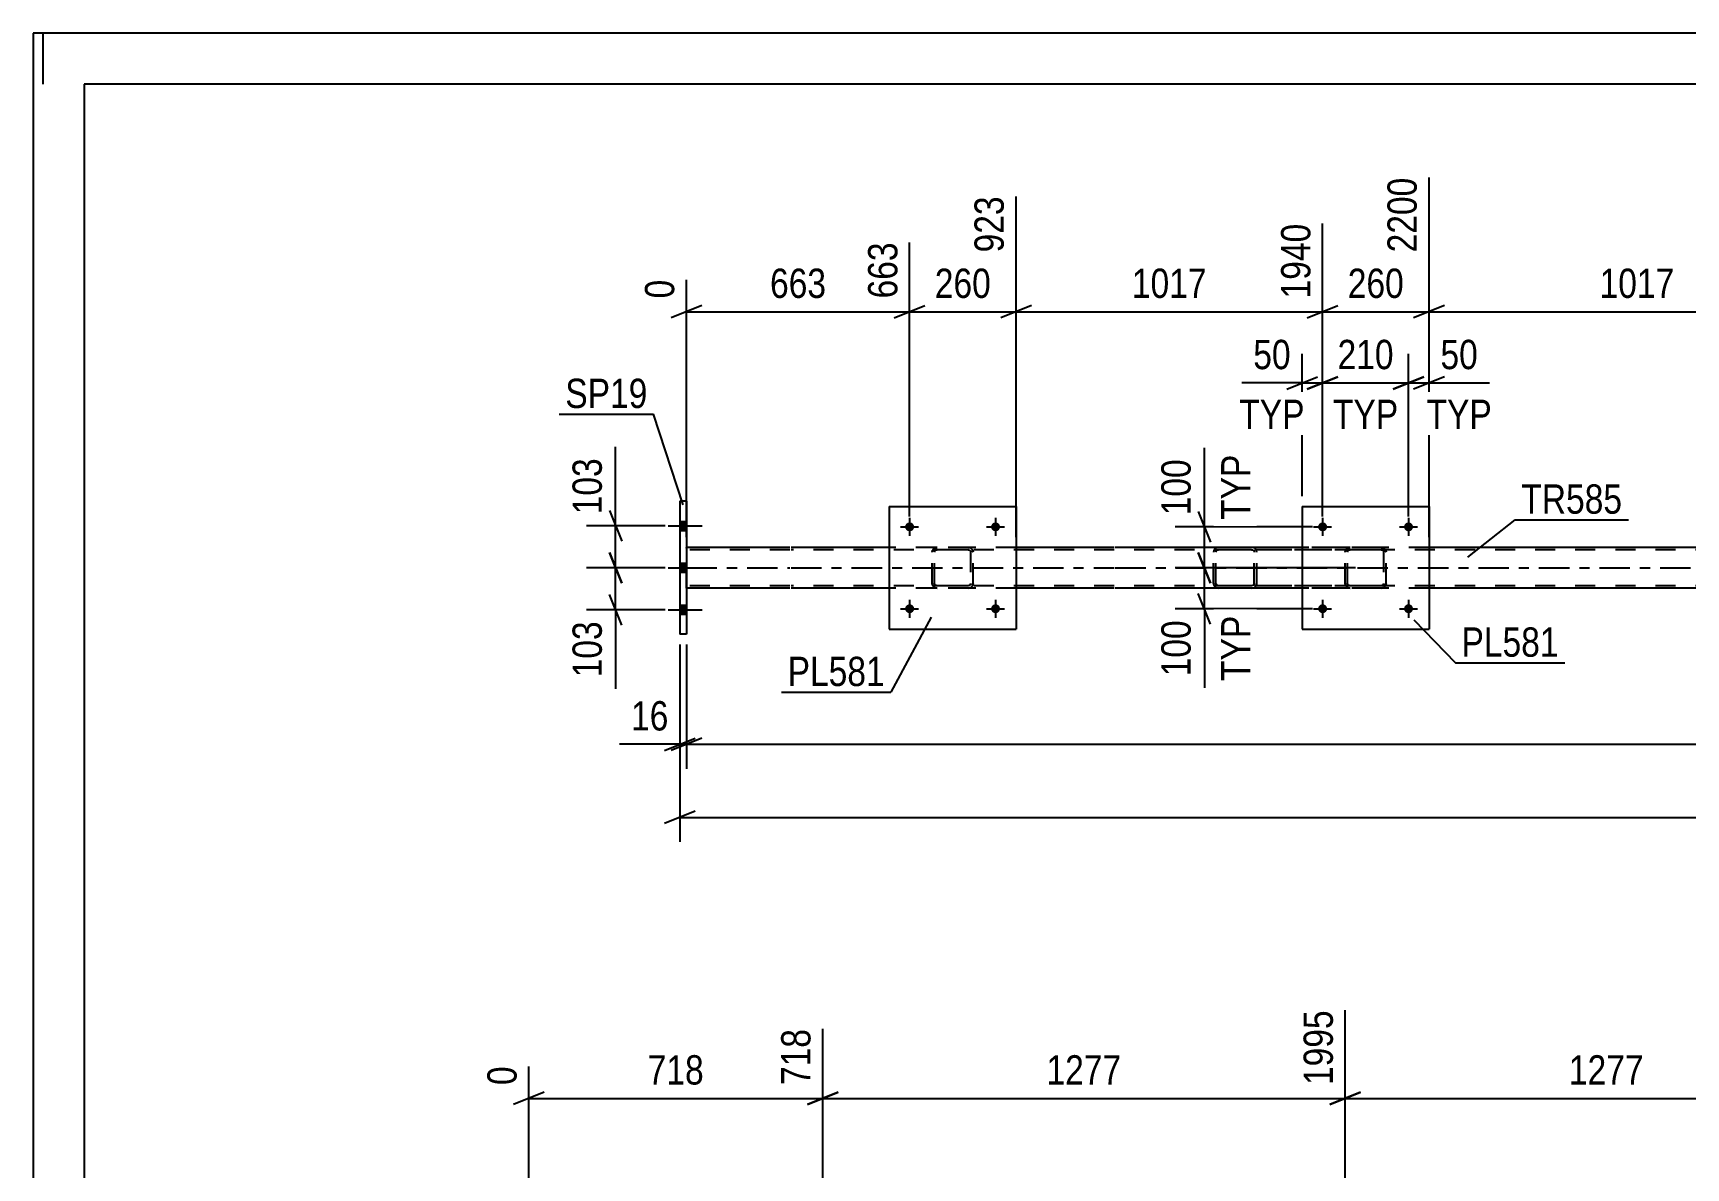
# Model space of a CAD drawing. Header units: millimetres. Extents: x 0 to 841, y 0 to 594.
# Drawn here: x 0 to 161.6, y 483.1 to 594 of the extents above; entities that cross this region are included whole.
import ezdxf

# ---------------------------------------------------------------- set-up
doc = ezdxf.new("R2010")
doc.units = ezdxf.units.MM
doc.linetypes.add('DXK_LINE_DOT2', pattern=[3.9198, 1.9599, -1.9599])
doc.linetypes.add('DXK_LINE_DOT3', pattern=[5.9187, 2.979, -0.9799, 0.9799, -0.9799])
doc.styles.add('Arial Narrow', font='ARIALN.TTF', dxfattribs={"height": 0.2})

# ---------------------------------------------------------------- blocks, each defined once
blk = doc.blocks.new('Unknown-103655098-1133')
at = {"color": 5, "linetype": 'Continuous'}
for p, q in [((841, 594), (0, 594)), ((0, 594), (0, 0)), ((1, 589), (1, 594)), ((836, 589), (5, 589)), ((5, 589), (5, 5))]:
    blk.add_line(p, q, dxfattribs=at)
blk = doc.blocks.new('Bolt-103655098-2909 - 2877')
at = {"linetype": 'Continuous'}
for points in [[(63.89, 545.39), (63.89, 546.27), (63.25, 546.27), (63.25, 545.39)], [(63.89, 545.39), (63.89, 546.27), (63.25, 546.27), (63.25, 545.39)], [(63.89, 545.39), (63.89, 546.27), (63.25, 546.27), (63.25, 545.39)], [(63.89, 541.29), (63.89, 542.17), (63.25, 542.17), (63.25, 541.29)], [(63.89, 541.29), (63.89, 542.17), (63.25, 542.17), (63.25, 541.29)], [(63.89, 537.19), (63.89, 538.07), (63.25, 538.07), (63.25, 537.19)], [(63.89, 537.19), (63.89, 538.07), (63.25, 538.07), (63.25, 537.19)], [(63.89, 537.19), (63.89, 538.07), (63.25, 538.07), (63.25, 537.19)]]:
    blk.add_hatch(color=1, dxfattribs=at).paths.add_polyline_path(points)
at = {"color": 1, "linetype": 'Continuous'}
for p, q in [((63.25, 546.27), (63.89, 546.27)), ((63.25, 546.27), (63.89, 546.27)), ((63.25, 546.27), (63.89, 546.27)), ((62.09, 545.83), (65.41, 545.83)), ((62.09, 545.83), (65.41, 545.83)), ((62.09, 545.83), (65.41, 545.83)), ((63.25, 545.39), (63.89, 545.39)), ((63.25, 545.39), (63.89, 545.39)), ((63.25, 545.39), (63.89, 545.39)), ((62.09, 541.73), (65.41, 541.73)), ((62.09, 541.73), (65.41, 541.73)), ((63.25, 542.17), (63.89, 542.17)), ((63.25, 542.17), (63.89, 542.17)), ((63.25, 541.29), (63.89, 541.29)), ((63.25, 541.29), (63.89, 541.29)), ((62.09, 537.63), (65.41, 537.63)), ((62.09, 537.63), (65.41, 537.63)), ((62.09, 537.63), (65.41, 537.63)), ((63.25, 538.07), (63.89, 538.07)), ((63.25, 538.07), (63.89, 538.07)), ((63.25, 538.07), (63.89, 538.07)), ((63.25, 537.19), (63.89, 537.19)), ((63.25, 537.19), (63.89, 537.19)), ((63.25, 537.19), (63.89, 537.19))]:
    blk.add_line(p, q, dxfattribs=at)
blk = doc.blocks.new('Part-103655098-2914 - 2877')
at = {"color": 2, "linetype": 'Continuous'}
for p, q in [((74.01, 543.73), (63.89, 543.73)), ((83.71, 543.73), (74.11, 543.73)), ((105.71, 543.73), (96.11, 543.73)), ((124.09, 543.73), (105.81, 543.73)), ((175.17, 543.73), (136.49, 543.73)), ((74.01, 539.73), (63.89, 539.73)), ((83.71, 539.73), (74.11, 539.73)), ((105.71, 539.73), (96.11, 539.73)), ((124.09, 539.73), (105.81, 539.73)), ((175.17, 539.73), (136.49, 539.73))]:
    blk.add_line(p, q, dxfattribs=at)
at = {"color": 7, "linetype": 'DXK_LINE_DOT2'}
for p, q in [((63.89, 539.73), (63.89, 543.73)), ((74.01, 543.49), (63.89, 543.49)), ((105.71, 543.49), (74.11, 543.49)), ((96.11, 543.73), (83.71, 543.73)), ((748.56, 543.49), (105.81, 543.49)), ((136.49, 543.73), (124.09, 543.73)), ((74.01, 539.97), (63.89, 539.97)), ((105.71, 539.97), (74.11, 539.97)), ((748.56, 539.97), (105.81, 539.97)), ((96.11, 539.73), (83.71, 539.73)), ((136.49, 539.73), (124.09, 539.73))]:
    blk.add_line(p, q, dxfattribs=at)
at = {"color": 7, "linetype": 'DXK_LINE_DOT3'}
for p, q in [((63.89, 541.73), (74.01, 541.73)), ((74.11, 541.73), (105.71, 541.73)), ((105.81, 541.73), (748.56, 541.73))]:
    blk.add_line(p, q, dxfattribs=at)
blk = doc.blocks.new('Part-103655098-2993 - 2877')
at = {"color": 7, "linetype": 'DXK_LINE_DOT2'}
for p, q in [((87.91, 543.25), (87.95, 543.44)), ((87.95, 543.44), (87.91, 543.25)), ((87.91, 540.21), (87.91, 543.25)), ((88.15, 543.25), (88.17, 543.34)), ((88.15, 540.21), (88.15, 543.25)), ((88.17, 543.34), (88.22, 543.42)), ((88.21, 543.7), (88.39, 543.73)), ((88.39, 543.73), (88.21, 543.7)), ((88.22, 543.42), (88.3, 543.47)), ((88.3, 543.47), (88.39, 543.49)), ((91.43, 543.73), (88.39, 543.73)), ((91.43, 543.49), (88.39, 543.49)), ((91.43, 543.73), (91.61, 543.7)), ((91.61, 543.7), (91.43, 543.73)), ((91.43, 543.49), (91.52, 543.47)), ((91.52, 543.47), (91.6, 543.42)), ((91.6, 543.42), (91.65, 543.34)), ((91.65, 543.34), (91.67, 543.25)), ((91.67, 543.25), (91.67, 540.21)), ((91.87, 543.44), (91.91, 543.25)), ((91.91, 543.25), (91.87, 543.44)), ((91.91, 540.21), (91.91, 543.25)), ((87.95, 540.03), (87.91, 540.21)), ((87.91, 540.21), (87.95, 540.03)), ((88.17, 540.12), (88.15, 540.21)), ((88.22, 540.04), (88.17, 540.12)), ((88.3, 539.99), (88.22, 540.04)), ((88.39, 539.97), (88.3, 539.99)), ((91.43, 539.97), (88.39, 539.97)), ((91.52, 539.99), (91.43, 539.97)), ((91.6, 540.04), (91.52, 539.99)), ((91.65, 540.12), (91.6, 540.04)), ((91.67, 540.21), (91.65, 540.12)), ((91.91, 540.21), (91.87, 540.03)), ((91.87, 540.03), (91.91, 540.21)), ((88.39, 539.73), (88.21, 539.77)), ((88.21, 539.77), (88.39, 539.73)), ((91.43, 539.73), (88.39, 539.73)), ((91.61, 539.77), (91.43, 539.73)), ((91.43, 539.73), (91.61, 539.77))]:
    blk.add_line(p, q, dxfattribs=at)
at = {"color": 7, "linetype": 'DXK_LINE_DOT3'}
blk.add_line((89.91, 541.73), (89.91, 541.73), dxfattribs=at)
at = {"color": 7, "linetype": 'DXK_LINE_DOT2'}
for centre, start, end in [((88.39, 543.25), 112.5, 157.5), ((88.39, 543.25), 112.5, 157.5), ((91.43, 543.25), 22.5, 67.5), ((91.43, 543.25), 22.5, 67.5), ((88.39, 540.21), 202.5, 247.5), ((88.39, 540.21), 202.5, 247.5), ((91.43, 540.21), 292.5, 337.5), ((91.43, 540.21), 292.5, 337.5)]:
    blk.add_arc(centre, 0.48, start, end, dxfattribs=at)
blk = doc.blocks.new('Part-103655098-2998 - 2877')
at = {"color": 2, "linetype": 'Continuous'}
for p, q in [((124.09, 547.73), (124.09, 535.73)), ((124.09, 547.73), (136.49, 547.73)), ((136.49, 547.73), (136.49, 535.73)), ((124.09, 535.73), (136.49, 535.73))]:
    blk.add_line(p, q, dxfattribs=at)
blk = doc.blocks.new('Part-103655098-2999 - 2877')
at = {"color": 7, "linetype": 'DXK_LINE_DOT2'}
for p, q in [((128.29, 543.25), (128.33, 543.44)), ((128.33, 543.44), (128.29, 543.25)), ((128.29, 540.21), (128.29, 543.25)), ((128.53, 543.25), (128.55, 543.34)), ((128.53, 540.21), (128.53, 543.25)), ((128.55, 543.34), (128.6, 543.42)), ((128.59, 543.7), (128.77, 543.73)), ((128.77, 543.73), (128.59, 543.7)), ((128.6, 543.42), (128.68, 543.47)), ((128.68, 543.47), (128.77, 543.49)), ((131.81, 543.73), (128.77, 543.73)), ((131.81, 543.49), (128.77, 543.49)), ((131.81, 543.73), (131.99, 543.7)), ((131.99, 543.7), (131.81, 543.73)), ((131.81, 543.49), (131.9, 543.47)), ((131.9, 543.47), (131.98, 543.42)), ((131.98, 543.42), (132.03, 543.34)), ((132.03, 543.34), (132.05, 543.25)), ((132.05, 543.25), (132.05, 540.21)), ((132.25, 543.44), (132.29, 543.25)), ((132.29, 543.25), (132.25, 543.44)), ((132.29, 540.21), (132.29, 543.25)), ((128.33, 540.03), (128.29, 540.21)), ((128.29, 540.21), (128.33, 540.03)), ((128.55, 540.12), (128.53, 540.21)), ((128.6, 540.04), (128.55, 540.12)), ((128.68, 539.99), (128.6, 540.04)), ((128.77, 539.97), (128.68, 539.99)), ((131.81, 539.97), (128.77, 539.97)), ((131.9, 539.99), (131.81, 539.97)), ((131.98, 540.04), (131.9, 539.99)), ((132.03, 540.12), (131.98, 540.04)), ((132.05, 540.21), (132.03, 540.12)), ((132.29, 540.21), (132.25, 540.03)), ((132.25, 540.03), (132.29, 540.21)), ((128.77, 539.73), (128.59, 539.77)), ((128.59, 539.77), (128.77, 539.73)), ((131.81, 539.73), (128.77, 539.73)), ((131.99, 539.77), (131.81, 539.73)), ((131.81, 539.73), (131.99, 539.77))]:
    blk.add_line(p, q, dxfattribs=at)
at = {"color": 7, "linetype": 'DXK_LINE_DOT3'}
blk.add_line((130.29, 541.73), (130.29, 541.73), dxfattribs=at)
at = {"color": 7, "linetype": 'DXK_LINE_DOT2'}
for centre, start, end in [((128.77, 543.25), 112.5, 157.5), ((128.77, 543.25), 112.5, 157.5), ((131.81, 543.25), 22.5, 67.5), ((131.81, 543.25), 22.5, 67.5), ((128.77, 540.21), 202.5, 247.5), ((128.77, 540.21), 202.5, 247.5), ((131.81, 540.21), 292.5, 337.5), ((131.81, 540.21), 292.5, 337.5)]:
    blk.add_arc(centre, 0.48, start, end, dxfattribs=at)
blk = doc.blocks.new('Part-103655098-2935 - 2877')
at = {"color": 7, "linetype": 'DXK_LINE_DOT2'}
for p, q in [((115.45, 543.44), (115.41, 543.25)), ((115.41, 540.21), (115.41, 543.25)), ((115.66, 543.25), (115.68, 543.34)), ((115.66, 540.21), (115.66, 543.25)), ((115.68, 543.34), (115.74, 543.42)), ((115.92, 543.73), (115.72, 543.7)), ((115.74, 543.42), (115.82, 543.47)), ((115.82, 543.47), (115.92, 543.49)), ((130.91, 543.73), (115.92, 543.73)), ((130.91, 543.49), (115.92, 543.49)), ((119.35, 543.7), (119.15, 543.73)), ((119.15, 543.49), (119.25, 543.47)), ((119.25, 543.47), (119.34, 543.42)), ((119.34, 543.42), (119.39, 543.34)), ((119.39, 543.34), (119.41, 543.25)), ((119.41, 540.21), (119.41, 543.25)), ((119.67, 543.25), (119.63, 543.44)), ((119.67, 540.21), (119.67, 543.25)), ((115.41, 540.21), (115.45, 540.03)), ((115.68, 540.12), (115.66, 540.21)), ((115.74, 540.04), (115.68, 540.12)), ((115.82, 539.99), (115.74, 540.04)), ((115.92, 539.97), (115.82, 539.99)), ((130.91, 539.97), (115.92, 539.97)), ((119.25, 539.99), (119.15, 539.97)), ((119.34, 540.04), (119.25, 539.99)), ((119.39, 540.12), (119.34, 540.04)), ((119.41, 540.21), (119.39, 540.12)), ((119.63, 540.03), (119.67, 540.21)), ((115.72, 539.77), (115.92, 539.73)), ((130.91, 539.73), (115.92, 539.73)), ((119.15, 539.73), (119.35, 539.77))]:
    blk.add_line(p, q, dxfattribs=at)
for centre, start, end in [((115.9, 543.23), 110.7583, 155.68), ((119.17, 543.23), 24.32, 69.2417), ((115.9, 540.23), 204.32, 249.2417), ((119.17, 540.23), 290.7583, 335.68)]:
    blk.add_arc(centre, 0.496, start, end, dxfattribs=at)
blk = doc.blocks.new('Part-103655098-2940 - 2877')
at = {"color": 2, "linetype": 'Continuous'}
for p, q in [((63.89, 548.23), (63.25, 548.23)), ((63.25, 548.23), (63.25, 535.23)), ((63.89, 548.23), (63.89, 535.23)), ((63.89, 535.23), (63.25, 535.23))]:
    blk.add_line(p, q, dxfattribs=at)
blk = doc.blocks.new('Part-103655098-2992 - 2877')
at = {"color": 2, "linetype": 'Continuous'}
for p, q in [((83.71, 547.73), (83.71, 535.73)), ((83.71, 547.73), (96.11, 547.73)), ((96.11, 547.73), (96.11, 535.73)), ((83.71, 535.73), (96.11, 535.73))]:
    blk.add_line(p, q, dxfattribs=at)
blk = doc.blocks.new('Bolt-103655098-3097 - 2877')
at = {"linetype": 'Continuous'}
for points in [[(86.15, 545.73, -1), (85.27, 545.73, -1)], [(94.55, 545.73, -1), (93.67, 545.73, -1)]]:
    blk.add_hatch(color=1, dxfattribs=at).paths.add_polyline_path(points)
at = {"color": 1, "linetype": 'Continuous'}
for p, q in [((85.71, 546.61), (85.71, 544.85)), ((94.11, 546.61), (94.11, 544.85)), ((84.83, 545.73), (86.59, 545.73)), ((93.23, 545.73), (94.99, 545.73))]:
    blk.add_line(p, q, dxfattribs=at)
blk = doc.blocks.new('Bolt-103655098-3098 - 2877')
at = {"linetype": 'Continuous'}
for points in [[(86.15, 537.73, -1), (85.27, 537.73, -1)], [(94.55, 537.73, -1), (93.67, 537.73, -1)]]:
    blk.add_hatch(color=1, dxfattribs=at).paths.add_polyline_path(points)
at = {"color": 1, "linetype": 'Continuous'}
for p, q in [((85.71, 538.61), (85.71, 536.85)), ((94.11, 538.61), (94.11, 536.85)), ((84.83, 537.73), (86.59, 537.73)), ((93.23, 537.73), (94.99, 537.73))]:
    blk.add_line(p, q, dxfattribs=at)
blk = doc.blocks.new('Bolt-103655098-3099 - 2877')
at = {"linetype": 'Continuous'}
for points in [[(126.53, 545.73, -1), (125.65, 545.73, -1)], [(134.93, 545.73, -1), (134.05, 545.73, -1)]]:
    blk.add_hatch(color=1, dxfattribs=at).paths.add_polyline_path(points)
at = {"color": 1, "linetype": 'Continuous'}
for p, q in [((126.09, 546.61), (126.09, 544.85)), ((134.49, 546.61), (134.49, 544.85)), ((125.21, 545.73), (126.97, 545.73)), ((133.61, 545.73), (135.37, 545.73))]:
    blk.add_line(p, q, dxfattribs=at)
blk = doc.blocks.new('Bolt-103655098-3100 - 2877')
at = {"linetype": 'Continuous'}
for points in [[(126.53, 537.73, -1), (125.65, 537.73, -1)], [(134.93, 537.73, -1), (134.05, 537.73, -1)]]:
    blk.add_hatch(color=1, dxfattribs=at).paths.add_polyline_path(points)
at = {"color": 1, "linetype": 'Continuous'}
for p, q in [((126.09, 538.61), (126.09, 536.85)), ((134.49, 538.61), (134.49, 536.85)), ((125.21, 537.73), (126.97, 537.73)), ((133.61, 537.73), (135.37, 537.73))]:
    blk.add_line(p, q, dxfattribs=at)
blk = doc.blocks.new('StraightDimension-103655098-8106 - 2877')
at = {"color": 7, "linetype": 'Continuous'}
for p, q in [((63.89, 534.23), (63.89, 522.08)), ((65.39, 525.08), (62.39, 523.88)), ((63.89, 524.48), (748.56, 524.48))]:
    blk.add_line(p, q, dxfattribs=at)
blk = doc.blocks.new('StraightDimension-103655098-3660 - 2877')
at = {"color": 7, "linetype": 'Continuous'}
for p, q in [((124.09, 548.73), (124.09, 562.65)), ((126.09, 546.73), (126.09, 562.65)), ((122.59, 559.2), (125.59, 560.4)), ((124.09, 559.8), (126.09, 559.8)), ((127.59, 560.4), (124.59, 559.2))]:
    blk.add_line(p, q, dxfattribs=at)
at = {"color": 0}
blk.add_wipeout([(123.56, 560.55), (123.56, 564.75), (118.71, 564.75), (118.71, 560.55)], dxfattribs=at)
at = {"color": 0, "linetype": 'Continuous'}
blk.add_wipeout([(124.93, 554.7), (124.93, 558.9), (117.34, 558.9), (117.34, 554.7)], dxfattribs=at)
at = {"color": 7, "linetype": 'Continuous'}
blk.add_line((124.09, 559.8), (118.18, 559.8), dxfattribs=at)
blk.add_line((124.09, 559.8), (118.18, 559.8), dxfattribs=at)
at = {"color": 3, "style": 'Arial Narrow'}
blk.add_text('50', height=2.863, dxfattribs=at).set_placement((119.31, 561.15))
at = {"color": 3, "linetype": 'Continuous', "style": 'Arial Narrow'}
blk.add_text('TYP', height=2.863, dxfattribs=at).set_placement((117.94, 555.3))
blk = doc.blocks.new('StraightDimension-103655098-3502 - 2877')
at = {"color": 7, "linetype": 'Continuous'}
for p, q in [((136.49, 544.73), (136.49, 579.87)), ((177.17, 546.73), (177.17, 575.37)), ((137.99, 567.36), (134.99, 566.16)), ((175.67, 566.16), (178.67, 567.36)), ((136.49, 566.76), (177.17, 566.76))]:
    blk.add_line(p, q, dxfattribs=at)
at = {"color": 0, "linetype": 'Continuous'}
blk.add_wipeout([(176.57, 575.97), (172.37, 575.97), (172.37, 567.46), (176.57, 567.46)], dxfattribs=at)
at = {"color": 0}
blk.add_wipeout([(161.09, 567.51), (161.09, 571.71), (152.57, 571.71), (152.57, 567.51)], dxfattribs=at)
at = {"color": 3, "linetype": 'Continuous', "style": 'Arial Narrow'}
blk.add_text('3217', height=2.863, rotation=90.0002, dxfattribs=at).set_placement((175.97, 568.06))
at = {"color": 3, "style": 'Arial Narrow'}
blk.add_text('1017', height=2.863, dxfattribs=at).set_placement((153.17, 568.11))
blk = doc.blocks.new('StraightDimension-103655098-3520 - 2877')
at = {"color": 7, "linetype": 'Continuous'}
for p, q in [((136.49, 544.73), (136.49, 579.87)), ((126.09, 546.73), (126.09, 575.37)), ((124.59, 566.16), (127.59, 567.36)), ((137.99, 567.36), (134.99, 566.16)), ((126.09, 566.76), (136.49, 566.76))]:
    blk.add_line(p, q, dxfattribs=at)
at = {"color": 0}
blk.add_wipeout([(134.63, 567.51), (134.63, 571.71), (127.95, 571.71), (127.95, 567.51)], dxfattribs=at)
at = {"color": 3, "style": 'Arial Narrow'}
blk.add_text('260', height=2.863, dxfattribs=at).set_placement((128.55, 568.11))
at = {"color": 0, "linetype": 'Continuous'}
blk.add_wipeout([(135.89, 580.47), (131.69, 580.47), (131.69, 571.96), (135.89, 571.96)], dxfattribs=at)
at = {"color": 3, "linetype": 'Continuous', "style": 'Arial Narrow'}
blk.add_text('2200', height=2.863, rotation=90.0002, dxfattribs=at).set_placement((135.29, 572.56))
blk = doc.blocks.new('StraightDimension-103655098-3538 - 2877')
at = {"color": 7, "linetype": 'Continuous'}
for p, q in [((96.11, 544.73), (96.11, 578.04)), ((126.09, 546.73), (126.09, 575.37)), ((97.61, 567.36), (94.61, 566.16)), ((124.59, 566.16), (127.59, 567.36)), ((96.11, 566.76), (126.09, 566.76))]:
    blk.add_line(p, q, dxfattribs=at)
at = {"color": 0, "linetype": 'Continuous'}
blk.add_wipeout([(125.49, 575.97), (121.29, 575.97), (121.29, 567.46), (125.49, 567.46)], dxfattribs=at)
at = {"color": 0}
blk.add_wipeout([(115.36, 567.51), (115.36, 571.71), (106.84, 571.71), (106.84, 567.51)], dxfattribs=at)
at = {"color": 3, "linetype": 'Continuous', "style": 'Arial Narrow'}
blk.add_text('1940', height=2.863, rotation=90.0002, dxfattribs=at).set_placement((124.89, 568.06))
at = {"color": 3, "style": 'Arial Narrow'}
blk.add_text('1017', height=2.863, dxfattribs=at).set_placement((107.44, 568.11))
blk = doc.blocks.new('StraightDimension-103655098-3552 - 2877')
at = {"color": 7, "linetype": 'Continuous'}
for p, q in [((96.11, 544.73), (96.11, 578.04)), ((85.71, 546.73), (85.71, 573.54)), ((84.21, 566.16), (87.21, 567.36)), ((97.61, 567.36), (94.61, 566.16)), ((85.71, 566.76), (96.11, 566.76))]:
    blk.add_line(p, q, dxfattribs=at)
at = {"color": 0}
blk.add_wipeout([(94.25, 567.51), (94.25, 571.71), (87.57, 571.71), (87.57, 567.51)], dxfattribs=at)
at = {"color": 3, "style": 'Arial Narrow'}
blk.add_text('260', height=2.863, dxfattribs=at).set_placement((88.17, 568.11))
at = {"color": 0, "linetype": 'Continuous'}
blk.add_wipeout([(95.51, 578.64), (91.31, 578.64), (91.31, 571.96), (95.51, 571.96)], dxfattribs=at)
at = {"color": 3, "linetype": 'Continuous', "style": 'Arial Narrow'}
blk.add_text('923', height=2.863, rotation=90.0002, dxfattribs=at).set_placement((94.91, 572.56))
blk = doc.blocks.new('StraightDimension-103655098-3566 - 2877')
at = {"color": 7, "linetype": 'Continuous'}
for p, q in [((85.71, 546.73), (85.71, 573.54)), ((63.89, 544.73), (63.89, 569.88)), ((65.39, 567.36), (62.39, 566.16)), ((84.21, 566.16), (87.21, 567.36)), ((63.89, 566.76), (85.71, 566.76))]:
    blk.add_line(p, q, dxfattribs=at)
at = {"color": 0, "linetype": 'Continuous'}
for points in [[(85.11, 574.14), (80.91, 574.14), (80.91, 567.46), (85.11, 567.46)], [(63.29, 570.48), (59.09, 570.48), (59.09, 567.46), (63.29, 567.46)]]:
    blk.add_wipeout(points, dxfattribs=at)
at = {"color": 0}
blk.add_wipeout([(78.14, 567.51), (78.14, 571.71), (71.46, 571.71), (71.46, 567.51)], dxfattribs=at)
at = {"color": 3, "linetype": 'Continuous', "style": 'Arial Narrow'}
for s, height, p in [('663', 2.863, (84.51, 568.06)), ('0', 2.86, (62.69, 568.06))]:
    blk.add_text(s, height=height, rotation=90.0002, dxfattribs=at).set_placement(p)
at = {"color": 3, "style": 'Arial Narrow'}
blk.add_text('663', height=2.863, dxfattribs=at).set_placement((72.06, 568.11))
blk = doc.blocks.new('StraightDimension-103655098-3576 - 2877')
at = {"color": 7, "linetype": 'Continuous'}
for p, q in [((56.36, 547.33), (57.56, 544.33)), ((61.8, 545.83), (54.11, 545.83)), ((56.96, 541.73), (56.96, 545.83)), ((57.56, 540.23), (56.36, 543.23)), ((61.8, 541.73), (54.11, 541.73))]:
    blk.add_line(p, q, dxfattribs=at)
at = {"color": 0}
blk.add_wipeout([(56.21, 553.04), (52.01, 553.04), (52.01, 546.36), (56.21, 546.36)], dxfattribs=at)
at = {"color": 7, "linetype": 'Continuous'}
blk.add_line((56.96, 545.83), (56.96, 553.57), dxfattribs=at)
blk.add_line((56.96, 545.83), (56.96, 553.57), dxfattribs=at)
at = {"color": 3, "style": 'Arial Narrow'}
blk.add_text('103', height=2.863, rotation=90.0002, dxfattribs=at).set_placement((55.61, 546.96))
blk = doc.blocks.new('StraightDimension-103655098-3586 - 2877')
at = {"color": 7, "linetype": 'Continuous'}
for p, q in [((56.36, 543.23), (57.56, 540.23)), ((61.8, 541.73), (54.11, 541.73)), ((56.96, 537.63), (56.96, 541.73)), ((57.56, 536.13), (56.36, 539.13)), ((61.8, 537.63), (54.11, 537.63))]:
    blk.add_line(p, q, dxfattribs=at)
at = {"color": 0}
blk.add_wipeout([(56.21, 537.11), (52.01, 537.11), (52.01, 530.42), (56.21, 530.42)], dxfattribs=at)
at = {"color": 7, "linetype": 'Continuous'}
blk.add_line((56.96, 537.63), (56.96, 529.9), dxfattribs=at)
blk.add_line((56.96, 537.63), (56.96, 529.9), dxfattribs=at)
at = {"color": 3, "style": 'Arial Narrow'}
blk.add_text('103', height=2.863, rotation=90.0002, dxfattribs=at).set_placement((55.61, 531.02))
blk = doc.blocks.new('StraightDimension-103655098-3628 - 2877')
at = {"color": 7, "linetype": 'Continuous'}
for p, q in [((63.25, 534.23), (63.25, 514.93)), ((64.75, 517.93), (61.75, 516.73)), ((63.25, 517.33), (749.2, 517.33))]:
    blk.add_line(p, q, dxfattribs=at)
blk = doc.blocks.new('StraightDimension-103655098-3673 - 2877')
at = {"color": 7, "linetype": 'Continuous'}
for p, q in [((126.09, 546.73), (126.09, 562.65)), ((134.49, 546.73), (134.49, 562.65)), ((124.59, 559.2), (127.59, 560.4)), ((126.09, 559.8), (134.49, 559.8)), ((135.99, 560.4), (132.99, 559.2))]:
    blk.add_line(p, q, dxfattribs=at)
at = {"color": 0}
blk.add_wipeout([(133.63, 560.55), (133.63, 564.75), (126.95, 564.75), (126.95, 560.55)], dxfattribs=at)
at = {"color": 0, "linetype": 'Continuous'}
blk.add_wipeout([(134.08, 554.7), (134.08, 558.9), (126.5, 558.9), (126.5, 554.7)], dxfattribs=at)
at = {"color": 3, "style": 'Arial Narrow'}
blk.add_text('210', height=2.863, dxfattribs=at).set_placement((127.55, 561.15))
at = {"color": 3, "linetype": 'Continuous', "style": 'Arial Narrow'}
blk.add_text('TYP', height=2.863, dxfattribs=at).set_placement((127.1, 555.3))
blk = doc.blocks.new('StraightDimension-103655098-3689 - 2877')
at = {"color": 7, "linetype": 'Continuous'}
for p, q in [((134.49, 546.73), (134.49, 562.65)), ((136.49, 548.73), (136.49, 562.65)), ((132.99, 559.2), (135.99, 560.4)), ((134.49, 559.8), (136.49, 559.8)), ((137.99, 560.4), (134.99, 559.2))]:
    blk.add_line(p, q, dxfattribs=at)
at = {"color": 0}
blk.add_wipeout([(141.87, 560.55), (141.87, 564.75), (137.01, 564.75), (137.01, 560.55)], dxfattribs=at)
at = {"color": 0, "linetype": 'Continuous'}
blk.add_wipeout([(143.24, 554.7), (143.24, 558.9), (135.65, 558.9), (135.65, 554.7)], dxfattribs=at)
at = {"color": 7, "linetype": 'Continuous'}
blk.add_line((136.49, 559.8), (142.4, 559.8), dxfattribs=at)
blk.add_line((136.49, 559.8), (142.4, 559.8), dxfattribs=at)
at = {"color": 3, "style": 'Arial Narrow'}
blk.add_text('50', height=2.863, dxfattribs=at).set_placement((137.61, 561.15))
at = {"color": 3, "linetype": 'Continuous', "style": 'Arial Narrow'}
blk.add_text('TYP', height=2.863, dxfattribs=at).set_placement((136.25, 555.3))
blk = doc.blocks.new('StraightDimension-103655098-3703 - 2877')
at = {"color": 7, "linetype": 'Continuous'}
for p, q in [((113.93, 543.23), (115.13, 540.23)), ((129.29, 541.73), (111.68, 541.73)), ((114.53, 537.73), (114.53, 541.73)), ((115.13, 536.23), (113.93, 539.23)), ((125.09, 537.73), (111.68, 537.73))]:
    blk.add_line(p, q, dxfattribs=at)
at = {"color": 0}
blk.add_wipeout([(113.78, 537.21), (109.58, 537.21), (109.58, 530.52), (113.78, 530.52)], dxfattribs=at)
at = {"color": 0, "linetype": 'Continuous'}
blk.add_wipeout([(119.63, 537.66), (115.43, 537.66), (115.43, 530.07), (119.63, 530.07)], dxfattribs=at)
at = {"color": 7, "linetype": 'Continuous'}
blk.add_line((114.53, 537.73), (114.53, 530), dxfattribs=at)
blk.add_line((114.53, 537.73), (114.53, 530), dxfattribs=at)
at = {"color": 3, "linetype": 'Continuous', "style": 'Arial Narrow'}
blk.add_text('TYP', height=2.863, rotation=90.0002, dxfattribs=at).set_placement((119.03, 530.67))
at = {"color": 3, "style": 'Arial Narrow'}
blk.add_text('100', height=2.863, rotation=90.0002, dxfattribs=at).set_placement((113.18, 531.12))
blk = doc.blocks.new('StraightDimension-103655098-3719 - 2877')
at = {"color": 7, "linetype": 'Continuous'}
for p, q in [((113.93, 547.23), (115.13, 544.23)), ((125.09, 545.73), (111.68, 545.73)), ((114.53, 541.73), (114.53, 545.73)), ((115.13, 540.23), (113.93, 543.23)), ((129.29, 541.73), (111.68, 541.73))]:
    blk.add_line(p, q, dxfattribs=at)
at = {"color": 0}
blk.add_wipeout([(113.78, 552.94), (109.58, 552.94), (109.58, 546.26), (113.78, 546.26)], dxfattribs=at)
at = {"color": 0, "linetype": 'Continuous'}
blk.add_wipeout([(119.63, 553.39), (115.43, 553.39), (115.43, 545.81), (119.63, 545.81)], dxfattribs=at)
at = {"color": 7, "linetype": 'Continuous'}
blk.add_line((114.53, 545.73), (114.53, 553.47), dxfattribs=at)
blk.add_line((114.53, 545.73), (114.53, 553.47), dxfattribs=at)
at = {"color": 3, "style": 'Arial Narrow'}
blk.add_text('100', height=2.863, rotation=90.0002, dxfattribs=at).set_placement((113.18, 546.86))
at = {"color": 3, "linetype": 'Continuous', "style": 'Arial Narrow'}
blk.add_text('TYP', height=2.863, rotation=90.0002, dxfattribs=at).set_placement((119.03, 546.41))
blk = doc.blocks.new('StraightDimension-103655098-8107 - 2877')
at = {"color": 7, "linetype": 'Continuous'}
for p, q in [((63.25, 534.23), (63.25, 522.08)), ((63.89, 534.23), (63.89, 522.08)), ((61.75, 523.88), (64.75, 525.08)), ((65.39, 525.08), (62.39, 523.88)), ((63.25, 524.48), (63.89, 524.48))]:
    blk.add_line(p, q, dxfattribs=at)
at = {"color": 0}
blk.add_wipeout([(62.72, 525.23), (62.72, 529.43), (57.87, 529.43), (57.87, 525.23)], dxfattribs=at)
at = {"color": 7, "linetype": 'Continuous'}
blk.add_line((63.25, 524.48), (57.34, 524.48), dxfattribs=at)
blk.add_line((63.25, 524.48), (57.34, 524.48), dxfattribs=at)
at = {"color": 3, "style": 'Arial Narrow'}
blk.add_text('16', height=2.863, dxfattribs=at).set_placement((58.47, 525.83))
blk = doc.blocks.new('StraightDimension-103655098-8954 - 3748')
at = {"color": 7, "linetype": 'Continuous'}
for p, q in [((77.21, 444.11), (77.21, 496.65)), ((48.48, 436.27), (48.48, 492.99)), ((49.98, 490.47), (46.98, 489.27)), ((48.48, 489.87), (77.21, 489.87)), ((75.71, 489.27), (78.71, 490.47))]:
    blk.add_line(p, q, dxfattribs=at)
at = {"color": 0, "linetype": 'Continuous'}
for points in [[(76.61, 497.25), (72.41, 497.25), (72.41, 490.57), (76.61, 490.57)], [(47.88, 493.59), (43.68, 493.59), (43.68, 490.57), (47.88, 490.57)]]:
    blk.add_wipeout(points, dxfattribs=at)
at = {"color": 0}
blk.add_wipeout([(66.19, 490.62), (66.19, 494.82), (59.5, 494.82), (59.5, 490.62)], dxfattribs=at)
at = {"color": 3, "linetype": 'Continuous', "style": 'Arial Narrow'}
for s, height, p in [('718', 2.863, (76.01, 491.17)), ('0', 2.86, (47.28, 491.17))]:
    blk.add_text(s, height=height, rotation=90.0002, dxfattribs=at).set_placement(p)
at = {"color": 3, "style": 'Arial Narrow'}
blk.add_text('718', height=2.863, dxfattribs=at).set_placement((60.1, 491.22))
blk = doc.blocks.new('StraightDimension-103655098-8952 - 3748')
at = {"color": 7, "linetype": 'Continuous'}
for p, q in [((128.29, 444.11), (128.29, 498.48)), ((179.37, 444.11), (179.37, 498.48)), ((129.79, 490.47), (126.79, 489.27)), ((128.29, 489.87), (179.37, 489.87)), ((177.87, 489.27), (180.87, 490.47))]:
    blk.add_line(p, q, dxfattribs=at)
at = {"color": 0, "linetype": 'Continuous'}
blk.add_wipeout([(178.77, 499.08), (174.57, 499.08), (174.57, 490.57), (178.77, 490.57)], dxfattribs=at)
at = {"color": 0}
blk.add_wipeout([(158.09, 490.62), (158.09, 494.82), (149.57, 494.82), (149.57, 490.62)], dxfattribs=at)
at = {"color": 3, "linetype": 'Continuous', "style": 'Arial Narrow'}
blk.add_text('3272', height=2.863, rotation=90.0002, dxfattribs=at).set_placement((178.17, 491.17))
at = {"color": 3, "style": 'Arial Narrow'}
blk.add_text('1277', height=2.863, dxfattribs=at).set_placement((150.17, 491.22))
blk = doc.blocks.new('StraightDimension-103655098-8953 - 3748')
at = {"color": 7, "linetype": 'Continuous'}
for p, q in [((128.29, 444.11), (128.29, 498.48)), ((77.21, 444.11), (77.21, 496.65)), ((78.71, 490.47), (75.71, 489.27)), ((77.21, 489.87), (128.29, 489.87)), ((126.79, 489.27), (129.79, 490.47))]:
    blk.add_line(p, q, dxfattribs=at)
at = {"color": 0, "linetype": 'Continuous'}
blk.add_wipeout([(127.69, 499.08), (123.49, 499.08), (123.49, 490.57), (127.69, 490.57)], dxfattribs=at)
at = {"color": 0}
blk.add_wipeout([(107.01, 490.62), (107.01, 494.82), (98.49, 494.82), (98.49, 490.62)], dxfattribs=at)
at = {"color": 3, "linetype": 'Continuous', "style": 'Arial Narrow'}
blk.add_text('1995', height=2.863, rotation=90.0002, dxfattribs=at).set_placement((127.09, 491.17))
at = {"color": 3, "style": 'Arial Narrow'}
blk.add_text('1277', height=2.863, dxfattribs=at).set_placement((99.09, 491.22))
blk = doc.blocks.new('Mark-103655098-2910 - 2877')
at = {"color": 0}
blk.add_wipeout([(155.39, 547.02), (155.39, 550.02), (145.52, 550.02), (145.52, 547.02)], dxfattribs=at)
blk.add_wipeout([(155.39, 547.02), (155.39, 550.02), (145.52, 550.02), (145.52, 547.02)], dxfattribs=at)
at = {"color": 30, "linetype": 'Continuous'}
for p, q in [((140.28, 542.78), (144.92, 546.42)), ((144.92, 546.42), (155.99, 546.42))]:
    blk.add_line(p, q, dxfattribs=at)
at = {"color": 3, "style": 'Arial Narrow'}
blk.add_text('TR585', height=2.863, dxfattribs=at).set_placement((145.52, 547.02))
blk = doc.blocks.new('Mark-103655098-2994 - 2877')
at = {"color": 0}
blk.add_wipeout([(149.17, 533.04), (149.17, 536.04), (139.67, 536.04), (139.67, 533.04)], dxfattribs=at)
blk.add_wipeout([(149.17, 533.04), (149.17, 536.04), (139.67, 536.04), (139.67, 533.04)], dxfattribs=at)
at = {"color": 30, "linetype": 'Continuous'}
for p, q in [((135, 536.63), (139.07, 532.44)), ((139.07, 532.44), (149.77, 532.44))]:
    blk.add_line(p, q, dxfattribs=at)
at = {"color": 3, "style": 'Arial Narrow'}
blk.add_text('PL581', height=2.863, dxfattribs=at).set_placement((139.67, 533.04))
blk = doc.blocks.new('Mark-103655098-2936 - 2877')
at = {"color": 0}
blk.add_wipeout([(60.08, 557.35), (60.08, 560.35), (52.04, 560.35), (52.04, 557.35)], dxfattribs=at)
blk.add_wipeout([(60.08, 557.35), (60.08, 560.35), (52.04, 560.35), (52.04, 557.35)], dxfattribs=at)
at = {"color": 30, "linetype": 'Continuous'}
for p in [(51.44, 556.75), (63.57, 547.87)]:
    blk.add_line(p, (60.68, 556.75), dxfattribs=at)
at = {"color": 3, "style": 'Arial Narrow'}
blk.add_text('SP19', height=2.863, dxfattribs=at).set_placement((52.04, 557.35))
blk = doc.blocks.new('Mark-103655098-2988 - 2877')
at = {"color": 0}
blk.add_wipeout([(83.28, 530.17), (83.28, 533.17), (73.78, 533.17), (73.78, 530.17)], dxfattribs=at)
blk.add_wipeout([(83.28, 530.17), (83.28, 533.17), (73.78, 533.17), (73.78, 530.17)], dxfattribs=at)
at = {"color": 30, "linetype": 'Continuous'}
for p in [(87.81, 536.9), (73.18, 529.57)]:
    blk.add_line(p, (83.88, 529.57), dxfattribs=at)
at = {"color": 3, "style": 'Arial Narrow'}
blk.add_text('PL581', height=2.863, dxfattribs=at).set_placement((73.78, 530.17))

msp = doc.modelspace()

# ---------------------------------------------------------------- block references
for name in ['Unknown-103655098-1133', 'Part-103655098-2940 - 2877', 'Bolt-103655098-2909 - 2877', 'Part-103655098-2992 - 2877', 'Bolt-103655098-3097 - 2877', 'Part-103655098-2998 - 2877', 'Bolt-103655098-3099 - 2877', 'Part-103655098-2914 - 2877', 'Part-103655098-2993 - 2877', 'Part-103655098-2935 - 2877', 'Part-103655098-2999 - 2877', 'Bolt-103655098-3098 - 2877', 'Bolt-103655098-3100 - 2877']:
    msp.add_blockref(name, (0, 0))

# ---------------------------------------------------------------- next in the draw order: block references
for name in ['StraightDimension-103655098-3502 - 2877', 'StraightDimension-103655098-3660 - 2877', 'StraightDimension-103655098-8106 - 2877', 'StraightDimension-103655098-8952 - 3748', 'StraightDimension-103655098-8954 - 3748']:
    msp.add_blockref(name, (0, 0))

# ---------------------------------------------------------------- next in the draw order: block references
for name in ['StraightDimension-103655098-3520 - 2877', 'StraightDimension-103655098-8953 - 3748']:
    msp.add_blockref(name, (0, 0))

# ---------------------------------------------------------------- next in the draw order: block references
msp.add_blockref('StraightDimension-103655098-3538 - 2877', (0, 0))

# ---------------------------------------------------------------- next in the draw order: block references
for name in ['StraightDimension-103655098-3552 - 2877', 'StraightDimension-103655098-3673 - 2877']:
    msp.add_blockref(name, (0, 0))

# ---------------------------------------------------------------- next in the draw order: block references
for name in ['StraightDimension-103655098-3566 - 2877', 'StraightDimension-103655098-3689 - 2877']:
    msp.add_blockref(name, (0, 0))

# ---------------------------------------------------------------- next in the draw order: block references
for name in ['StraightDimension-103655098-3576 - 2877', 'Mark-103655098-2910 - 2877']:
    msp.add_blockref(name, (0, 0))

# ---------------------------------------------------------------- next in the draw order: block references
for name in ['Mark-103655098-2936 - 2877', 'StraightDimension-103655098-3586 - 2877']:
    msp.add_blockref(name, (0, 0))

# ---------------------------------------------------------------- next in the draw order: block references
msp.add_blockref('StraightDimension-103655098-3628 - 2877', (0, 0))

# ---------------------------------------------------------------- next in the draw order: block references
for name in ['StraightDimension-103655098-3703 - 2877', 'Mark-103655098-2988 - 2877', 'Mark-103655098-2994 - 2877', 'StraightDimension-103655098-8107 - 2877']:
    msp.add_blockref(name, (0, 0))

# ---------------------------------------------------------------- next in the draw order: block references
msp.add_blockref('StraightDimension-103655098-3719 - 2877', (0, 0))

doc.saveas('drawing.dxf')
